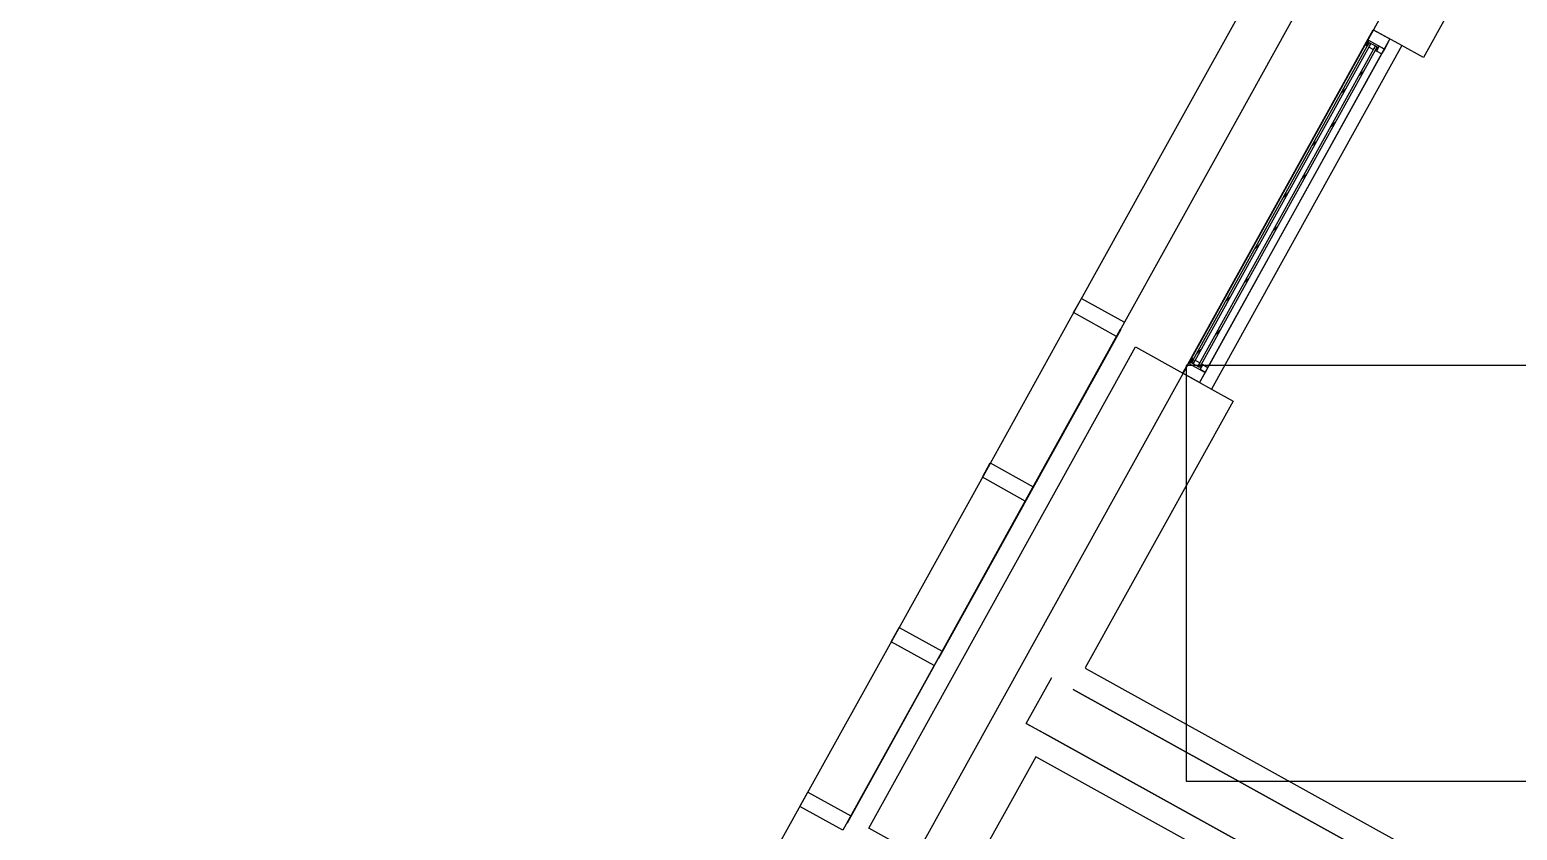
# Model space of a CAD drawing. Header units: metres. Extents: x 3.2 to 22.3, y 0.7 to 22.8.
# Drawn here: x 7.109 to 8.898, y 15.791 to 16.754 of the extents above; entities that cross this region are included whole.
import ezdxf

# ---------------------------------------------------------------- set-up
doc = ezdxf.new("R2010")
doc.units = ezdxf.units.M
for name, color, linetype in [('ARREDI', 9, 'Continuous'), ('INFISSI_VETRATE', 4, 'Continuous'), ('PARETI_STRUTTURE', 7, 'Continuous'), ('WAYFINDING_RIQUADRI', 7, 'Continuous')]:
    doc.layers.add(name, color=color, linetype=linetype)

msp = doc.modelspace()

# ---------------------------------------------------------------- linework, layer by layer
at = {"layer": 'ARREDI'}
for points in [[(8.7385, 16.7306), (8.7197, 16.741), (8.7162, 16.7348), (8.7151, 16.7355), (8.7252, 16.7538), (8.7452, 16.7428)], [(8.7183, 16.7385), (8.7197, 16.7378), (8.7178, 16.7343), (8.7164, 16.7351)], [(8.7197, 16.7329), (8.7222, 16.7374), (8.7277, 16.7343), (8.7252, 16.7299)], [(8.7274, 16.729), (8.729, 16.7318), (8.7307, 16.7309), (8.7291, 16.728)], [(8.7385, 16.7306), (8.7352, 16.7247), (8.7291, 16.728), (8.7324, 16.734)], [(8.421, 16.3935), (8.4214, 16.3933), (8.3116, 16.1953), (8.3113, 16.1955)], [(8.5229, 16.3416), (8.5161, 16.3295), (8.4962, 16.3406), (8.5063, 16.3589), (8.5075, 16.3583), (8.5041, 16.3521)], [(8.5054, 16.3546), (8.5074, 16.358), (8.5088, 16.3572), (8.5069, 16.3538)], [(8.511, 16.3563), (8.5165, 16.3533), (8.514, 16.3488), (8.5085, 16.3519)], [(8.5184, 16.3519), (8.5201, 16.351), (8.5185, 16.3481), (8.5168, 16.349)], [(8.5229, 16.3416), (8.5168, 16.345), (8.5201, 16.351), (8.5262, 16.3476)], [(8.3113, 16.1955), (8.3116, 16.1953), (8.2019, 15.9973), (8.2015, 15.9975)], [(8.2015, 15.9975), (8.2018, 15.9973), (8.0921, 15.7992), (8.0917, 15.7994)]]:
    msp.add_lwpolyline(points, close=True, dxfattribs=at)
at = {"layer": 'INFISSI_VETRATE'}
for points in [[(8.7142, 16.705), (8.7081, 16.699)], [(8.6919, 16.6828), (8.6859, 16.6767)], [(8.6795, 16.6425), (8.6735, 16.6365)], [(8.6573, 16.6203), (8.6513, 16.6143)], [(8.6449, 16.5801), (8.6388, 16.574)], [(8.6227, 16.5579), (8.6166, 16.5518)], [(8.6103, 16.5176), (8.6042, 16.5115)], [(8.588, 16.4954), (8.582, 16.4893)], [(8.5756, 16.4551), (8.5696, 16.4491)], [(8.5534, 16.4329), (8.5474, 16.4268)], [(8.541, 16.3927), (8.5349, 16.3866)], [(8.5188, 16.3704), (8.5127, 16.3644)]]:
    msp.add_lwpolyline(points, dxfattribs=at)
at = {"layer": 'PARETI_STRUTTURE'}
for points in [[(3.2389, 6.8567), (11.0022, 20.8613)], [(8.9697, 17.1135), (8.9955, 17.0992), (8.7855, 16.7204), (8.7597, 16.7347), (8.5306, 16.3215)], [(8.5889, 16.8181), (8.4791, 16.6201)], [(8.6358, 16.7809), (8.5308, 16.5915)], [(8.6107, 16.5472), (8.7252, 16.7538)], [(8.7597, 16.7347), (8.7252, 16.7538)], [(8.7151, 16.7355), (8.5063, 16.3589)], [(8.5063, 16.3589), (8.7151, 16.7355)], [(8.5064, 16.353), (8.7201, 16.7385)], [(8.7201, 16.7385), (8.7222, 16.7374), (8.5085, 16.3519), (8.5071, 16.3526)], [(8.7452, 16.7428), (8.7352, 16.7247)], [(8.514, 16.3488), (8.7277, 16.7343), (8.7298, 16.7332), (8.5161, 16.3477)], [(8.7352, 16.7247), (8.5262, 16.3476)], [(8.735, 16.7244), (8.5263, 16.3478)], [(8.4791, 16.6201), (8.3694, 16.4221)], [(8.5308, 16.5915), (8.4258, 16.4021)], [(8.4962, 16.3406), (8.6107, 16.5472)], [(8.3694, 16.4221), (8.2596, 16.2241)], [(8.4163, 16.3849), (8.316, 16.2041)], [(8.1753, 15.7617), (8.1181, 15.7934), (8.439, 16.3723), (8.4962, 16.3406)], [(8.5262, 16.3476), (8.5161, 16.3295)], [(8.4962, 16.3406), (8.5306, 16.3215)], [(8.5306, 16.3215), (8.5564, 16.3072), (8.3784, 15.9861)], [(8.2596, 16.2241), (8.1498, 16.0261)], [(8.3065, 16.1869), (8.2063, 16.0061)], [(8.1498, 16.0261), (8.0401, 15.8281)], [(8.1967, 15.9888), (8.0965, 15.8081)], [(8.3784, 15.986), (10.6502, 14.7267)], [(10.5244, 14.6906), (8.3077, 15.9194), (8.3383, 15.9745)], [(8.3077, 15.9194), (8.3383, 15.9745)], [(8.3641, 15.9602), (10.6101, 14.7152), (10.5795, 14.6601)], [(10.6101, 14.7152), (8.3641, 15.9602)], [(8.3077, 15.9194), (8.3335, 15.9051)], [(8.3336, 15.9051), (10.5244, 14.6906), (10.5101, 14.6648), (8.3192, 15.8793)], [(8.3192, 15.8793), (8.2355, 15.7283), (8.2097, 15.7426)], [(8.0401, 15.8281), (7.9303, 15.6301)]]:
    msp.add_lwpolyline(points, dxfattribs=at)
for points in [[(8.7252, 16.7538), (8.7452, 16.7428), (8.5161, 16.3295), (8.4962, 16.3406)], [(8.5085, 16.3519), (8.5064, 16.353), (8.7201, 16.7385), (8.7222, 16.7374)], [(8.514, 16.3488), (8.7277, 16.7343), (8.7298, 16.7332), (8.5161, 16.3477)], [(8.3742, 16.4307), (8.4258, 16.4021), (8.4163, 16.3849), (8.3646, 16.4135)], [(8.2644, 16.2327), (8.316, 16.2041), (8.3065, 16.1869), (8.2548, 16.2155)], [(8.1546, 16.0347), (8.2063, 16.0061), (8.1967, 15.9889), (8.1451, 16.0175)], [(8.0449, 15.8367), (8.0965, 15.808), (8.087, 15.7908), (8.0353, 15.8195)]]:
    msp.add_lwpolyline(points, close=True, dxfattribs=at)
at = {"layer": 'WAYFINDING_RIQUADRI'}
msp.add_lwpolyline([(8.5, 15.85), (10.5, 15.85), (10.5, 16.35), (8.5, 16.35)], close=True, dxfattribs=at)

doc.saveas('drawing.dxf')
